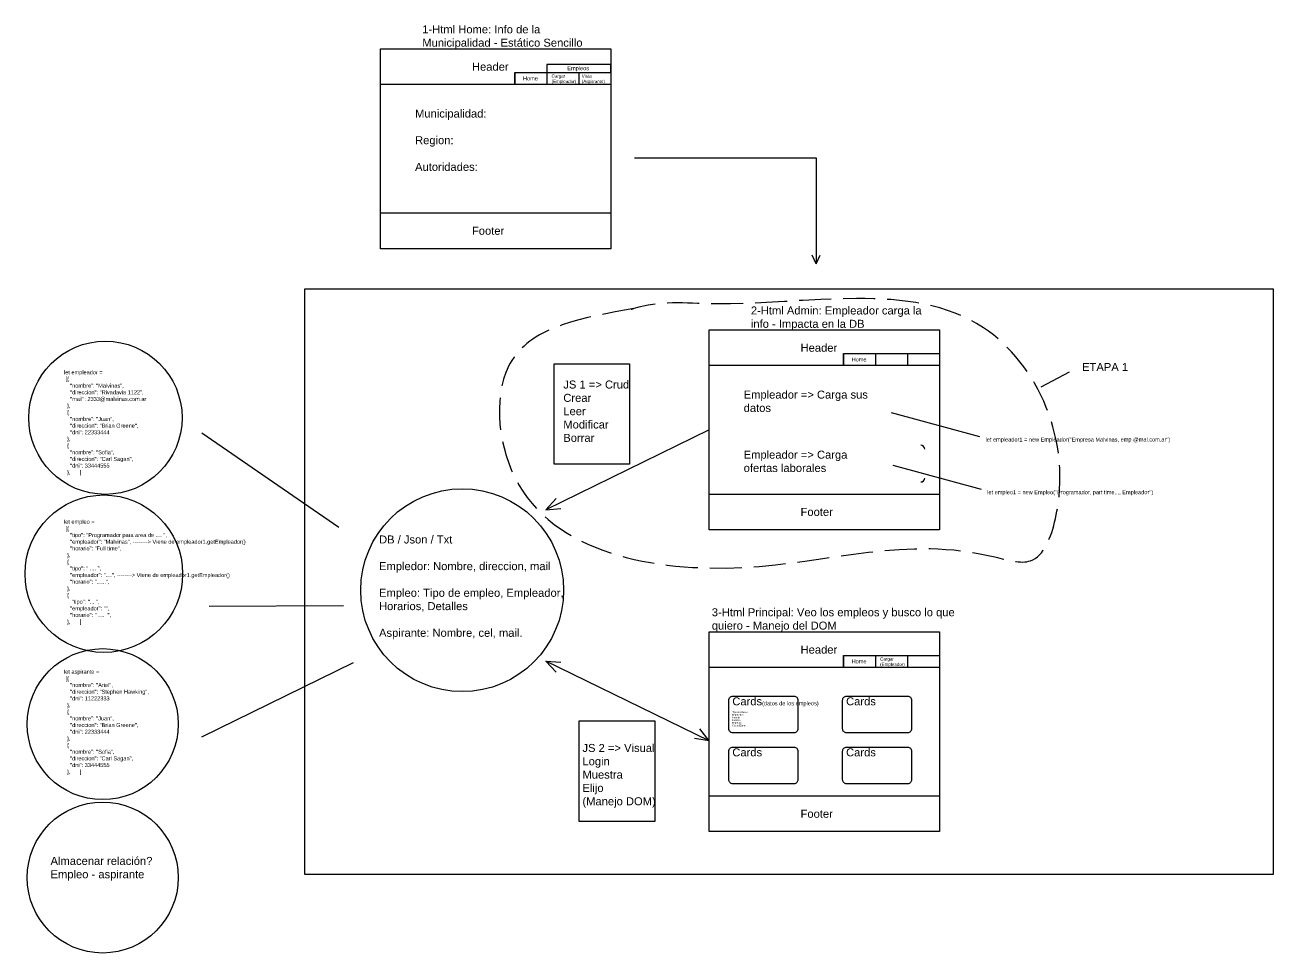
# Model space of a CAD drawing. Header units: millimetres. Extents: x 2496 to 2948, y 942 to 1526.
# Drawn here: x 2547.8 to 2703.8, y 942 to 1058.1 of the extents above; entities that cross this region are included whole.
import ezdxf

# ---------------------------------------------------------------- set-up
doc = ezdxf.new("R2010")
doc.units = ezdxf.units.MM
doc.linetypes.add('JIS_02_4.0', pattern=[5.5, 4, -1.5])
doc.styles.get("Standard").update_dxf_attribs({"font": 'arial.ttf'})

# ---------------------------------------------------------------- blocks, each defined once
blk = doc.blocks.new('*U1')
blk.add_line((0, 0.75), (0, -0.75))
blk = doc.blocks.new('*U2')
at = {"color": 0, "linetype": 'ByBlock', "lineweight": -2, "transparency": 16777216}
for p in [(0, 0), (4, 0), (8, 0), (12, 0)]:
    blk.add_blockref('*U1', p, dxfattribs=at)
blk = doc.blocks.new('*U3')
blk.add_line((0, 0.75), (0, -0.75))
blk = doc.blocks.new('*U4')
at = {"color": 0, "linetype": 'ByBlock', "lineweight": -2, "transparency": 16777216}
for p in [(0, 0), (4, 0), (8, 0), (12, 0)]:
    blk.add_blockref('*U3', p, dxfattribs=at)
blk = doc.blocks.new('*U5')
blk.add_line((0, 0.75), (0, -0.75))
blk = doc.blocks.new('*U6')
at = {"color": 0, "linetype": 'ByBlock', "lineweight": -2, "transparency": 16777216}
for p in [(0, 0), (4, 0), (8, 0), (12, 0)]:
    blk.add_blockref('*U5', p, dxfattribs=at)

msp = doc.modelspace()

# ---------------------------------------------------------------- linework, layer by layer
for p, q in [((2624.01, 1041.44), (2646.72, 1041.44)), ((2646.72, 1041.44), (2646.72, 1028.18)), ((2646.72, 1028.18), (2646.22, 1029.26)), ((2646.72, 1028.18), (2647.22, 1029.26)), ((2656.09, 1009.6), (2667.13, 1006.59)), ((2587.06, 995.22), (2569.92, 1007.01)), ((2633.34, 1007.42), (2612.93, 997.43)), ((2656.3, 1003.01), (2667.34, 1000.01)), ((2612.93, 997.43), (2614.2, 998.82)), ((2612.93, 997.43), (2614.81, 997.58)), ((2570.83, 985.36), (2587.62, 985.47)), ((2569.92, 969.04), (2588.87, 978.33)), ((2633.34, 968.52), (2612.93, 978.51)), ((2612.93, 978.51), (2614.2, 977.13)), ((2612.93, 978.51), (2614.81, 978.36)), ((2633.34, 968.52), (2631.49, 968.83)), ((2633.34, 968.52), (2632.19, 970.01))]:
    msp.add_line(p, q)
at = {"linetype": 'JIS_02_4.0'}
msp.add_line((2678.33, 1014.63), (2674.4, 1012.54), dxfattribs=at)
for points in [[(2592.27, 1055.08), (2621.05, 1055.08), (2621.05, 1050.6), (2592.27, 1050.6)], [(2613.05, 1052.11), (2621.05, 1052.11), (2621.05, 1053.12), (2613.05, 1053.12)], [(2609.05, 1052.11), (2621.05, 1052.11), (2621.05, 1050.6), (2609.05, 1050.6)], [(2592.27, 1034.55), (2621.05, 1034.55), (2621.05, 1030.07), (2592.27, 1030.07)], [(2582.79, 1025.06), (2703.81, 1025.06), (2703.81, 951.82), (2582.79, 951.82)], [(2633.34, 1019.92), (2662.12, 1019.92), (2662.12, 1015.45), (2633.34, 1015.45)], [(2650.12, 1016.95), (2662.12, 1016.95), (2662.12, 1015.45), (2650.12, 1015.45)], [(2633.34, 999.39), (2662.12, 999.39), (2662.12, 994.92), (2633.34, 994.92)], [(2633.34, 982.17), (2662.12, 982.17), (2662.12, 977.7), (2633.34, 977.7)], [(2650.12, 979.21), (2662.12, 979.21), (2662.12, 977.7), (2650.12, 977.7)], [(2633.34, 961.65), (2662.12, 961.65), (2662.12, 957.17), (2633.34, 957.17)]]:
    msp.add_lwpolyline(points, close=True)
at = {"color": 11, "true_color": 0xf27172}
for points in [[(2592.27, 1055.08), (2621.05, 1055.08), (2621.05, 1030.07), (2592.27, 1030.07)], [(2633.34, 1019.92), (2662.12, 1019.92), (2662.12, 994.92), (2633.34, 994.92)], [(2633.34, 982.17), (2662.12, 982.17), (2662.12, 957.17), (2633.34, 957.17)]]:
    msp.add_lwpolyline(points, close=True, dxfattribs=at)
at = {"color": 4}
for points in [[(2613.98, 1015.69), (2623.4, 1015.69), (2623.4, 1003.12), (2613.98, 1003.12)], [(2617.11, 971.01), (2626.53, 971.01), (2626.53, 958.44), (2617.11, 958.44)]]:
    msp.add_lwpolyline(points, close=True, dxfattribs=at)
for points in [[(2636.3, 974.12), (2643.93, 974.12, -0.414214), (2644.43, 973.62), (2644.43, 970.03, -0.414214), (2643.93, 969.53), (2636.3, 969.53, -0.414214), (2635.8, 970.03), (2635.8, 973.62, -0.414214)], [(2650.52, 974.12), (2658.14, 974.12, -0.414214), (2658.64, 973.62), (2658.64, 970.03, -0.414214), (2658.14, 969.53), (2650.52, 969.53, -0.414214), (2650.02, 970.03), (2650.02, 973.62, -0.414214)], [(2636.3, 967.74), (2643.93, 967.74, -0.414214), (2644.43, 967.24), (2644.43, 963.66, -0.414214), (2643.93, 963.16), (2636.3, 963.16, -0.414214), (2635.8, 963.66), (2635.8, 967.24, -0.414214)], [(2650.52, 967.74), (2658.14, 967.74, -0.414214), (2658.64, 967.24), (2658.64, 963.66, -0.414214), (2658.14, 963.16), (2650.52, 963.16, -0.414214), (2650.02, 963.66), (2650.02, 967.24, -0.414214)]]:
    msp.add_lwpolyline(points, format="xyb", close=True)
at = {"color": 3}
for centre, radius in [((2557.88, 1008.93), 9.58), ((2602.47, 987.37), 12.68), ((2557.68, 989.43), 9.85), ((2557.54, 970.62), 9.44), ((2557.54, 951.43), 9.44)]:
    msp.add_circle(centre, radius, dxfattribs=at)
for centre, start, end in [((2659.78, 1004.99), 0, 90), ((2659.78, 1001.4), 270, 0)]:
    msp.add_arc(centre, 0.5, start, end)
at = {"color": 1, "linetype": 'JIS_02_4.0'}
msp.add_spline([(2623.94, 1022.59), (2608.69, 1016.11), (2609.05, 1001.48), (2637.5, 990.21), (2669.06, 991.53), (2673.5, 991.05), (2676.62, 996.33), (2667.62, 1020.19), (2633.78, 1023.19), (2623.94, 1022.59), (2623.58, 1022.47)], degree=3, dxfattribs=at)

# ---------------------------------------------------------------- block references
for name, p in [('*U6', (2609.05, 1051.35)), ('*U2', (2650.12, 1016.2)), ('*U4', (2650.12, 978.45))]:
    msp.add_blockref(name, p)

# ---------------------------------------------------------------- texts
at = {"attachment_point": 1}
for s, width, heights, insert, char_height in [('1-Html Home: Info de la Municipalidad - Estático Sencillo', 23.3505, [5.29], (2597.48, 1058.01), 1), ('Header', 16.8503, [3.66], (2603.69, 1053.34), 1), ('Home', 16.8503, [3.66], (2610.07, 1051.62), 0.5), ('Cargar\\P(Empleador)', 16.8503, [3.66], (2613.64, 1051.87), 0.4), ('Empleos', 16.8503, [3.66], (2615.61, 1052.9), 0.5), ('Vista\\P(Aspitrante)', 16.8503, [3.66], (2617.42, 1051.87), 0.4), ('Municipalidad:\\P\\PRegion:\\P\\PAutoridades:', 22.0441, [10.39], (2596.58, 1047.48), 1), ('Footer', 16.8503, [3.66], (2603.69, 1032.82), 1), ('2-Html Admin: Empleador carga la info - Impacta en la DB', 23.2579, [3.37], (2638.55, 1022.85), 1), ('Header', 16.8503, [3.66], (2644.76, 1018.19), 1), ('Home', 16.8503, [3.66], (2651.14, 1016.47), 0.5), ('ETAPA 1', 27.0982, [6.2], (2679.95, 1015.78), 1), ('let empleador =\\P [\\{\\P    "nombre": "Malvinas",\\P    "direccion": "Rivadavia 1122",\\P    "mail": 2333@malvinas.com.ar\\P  \\},\\P  \\{\\P    "nombre": "Juan",\\P    "direccion": "Brian Greene",\\P    "dni": 22333444\\P  \\},\\P  \\{\\P    "nombre": "Sofia",\\P    "direccion": "Carl Sagan",\\P    "dni": 33444555\\P  \\},      ]', 14.5022, [14.1], (2552.7, 1014.87), 0.5), ('JS 1 => Crud\\PCrear\\PLeer\\PModificar\\PBorrar', 19.5688, [11.3], (2615.11, 1013.59), 1), ('Empleador => Carga sus datos', 16.8503, [3.66], (2637.65, 1012.33), 1), ('let empleador1 = new Empleador("Empresa Malvinas, emp @mal.com.ar")', 24.5345, [2.63], (2667.88, 1006.46), 0.5), ('Empleador => Carga ofertas laborales', 16.4008, [4.49], (2637.65, 1004.82), 1), ('let empleo1 = new Empleo("Programador, part time..., Empleador")', 21.7446, [3.28], (2668.09, 999.87), 0.5), ('Footer', 16.8503, [3.66], (2644.76, 997.66), 1), ('let empleo =\\P [\\{\\P    "tipo": "Programador para area de .... ",\\P    "empleador": "Malvinas", --------> Viene de empleador1.getEmpleador()\\P    "horario": "Full time", \\P  \\},\\P  \\{\\P    "tipo": " .... ",\\P    "empleador": "....", --------> Viene de empleador1.getEmpleador()\\P    "horario": "......",  \\P  \\},\\P  \\{\\P     "tipo": "... ",\\P    "empleador": "",\\P    "horario": " ....  ", \\P  \\},      ]', 25.3067, [14.73], (2552.7, 996.18), 0.5), ('DB / Json / Txt\\P\\PEmpledor: Nombre, direccion, mail\\P\\PEmpleo: Tipo de empleo, Empleador, Horarios, Detalles\\P\\PAspirante: Nombre, cel, mail.', 25.4809, [22.41], (2592.08, 994.21), 1), ('3-Html Principal: Veo los empleos y busco lo que quiero - Manejo del DOM', 30.3564, [8.38], (2633.67, 985.11), 1), ('Header', 16.8503, [3.66], (2644.76, 980.44), 1), ('Home', 16.8503, [3.66], (2651.14, 978.72), 0.5), ('Cargar\\P(Empleador)', 16.8503, [3.66], (2654.71, 978.97), 0.4), ('let aspirante =\\P [\\{\\P    "nombre": "Ariel",\\P    "direccion": "Stephen Hawking",\\P    "dni": 11222333\\P  \\},\\P  \\{\\P    "nombre": "Juan",\\P    "direccion": "Brian Greene",\\P    "dni": 22333444\\P  \\},\\P  \\{\\P    "nombre": "Sofia",\\P    "direccion": "Carl Sagan",\\P    "dni": 33444555\\P  \\},      ]', 14.5022, [14.1], (2552.7, 977.42), 0.5), ('Cards{\\H0.5x;(datos de los empleos)}', 16.8503, [3.66], (2636.23, 973.97), 1), ('Cards', 16.8503, [3.66], (2650.45, 973.97), 1), ('Tipo de empleo:\\PEmpleador:\\PHorario:\\PDetalles:\\PEmpresa:\\PCiudad/Zona:', 16.8503, [3.66], (2636.23, 972.21), 0.2), ('JS 2 => Visual\\PLogin\\PMuestra\\PElijo\\P(Manejo DOM)', 19.5688, [11.3], (2617.5, 968.14), 1), ('Cards', 16.8503, [3.66], (2636.23, 967.59), 1), ('Cards', 16.8503, [3.66], (2650.45, 967.59), 1), ('Footer', 16.8503, [3.66], (2644.76, 959.91), 1), ('Almacenar relación?\\PEmpleo - aspirante', 19.5688, [11.3], (2551.02, 954.01), 1)]:
    msp.add_mtext_dynamic_manual_height_columns(s, width=width, gutter_width=12.5, heights=heights, dxfattribs=dict(at, insert=insert, char_height=char_height))

doc.saveas('drawing.dxf')
